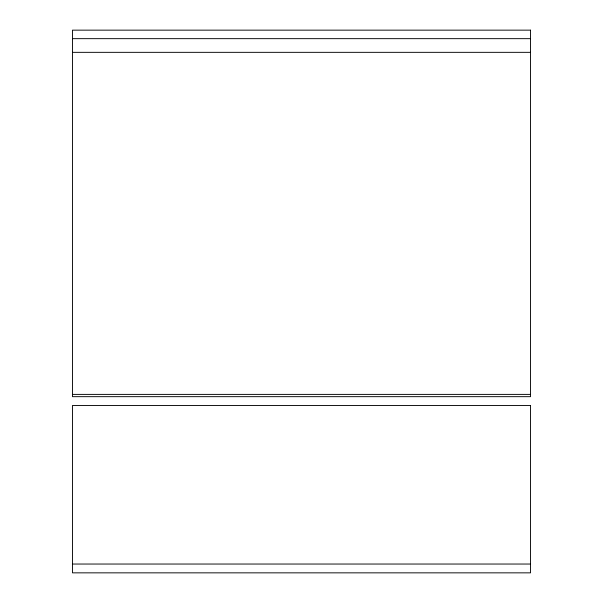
<?xml version="1.0" encoding="UTF-8"?>
<svg xmlns="http://www.w3.org/2000/svg" width="603" height="603" viewBox="0 0 603 603"><rect width="100%" height="100%" fill="white"/><g stroke="black" fill="none" stroke-linecap="round" stroke-linejoin="round"><path stroke-width="0.9" d="M72.466 38.66L530.534 38.66M72.466 52.34L530.534 52.34M72.466 394.392L530.534 394.392M72.466 564.039L530.534 564.039M530.534 30.15L72.466 30.15L72.466 396.668L530.534 396.668L530.534 30.15M530.534 405.48L72.466 405.48L72.466 572.85L530.534 572.85L530.534 405.48"/></g></svg>
